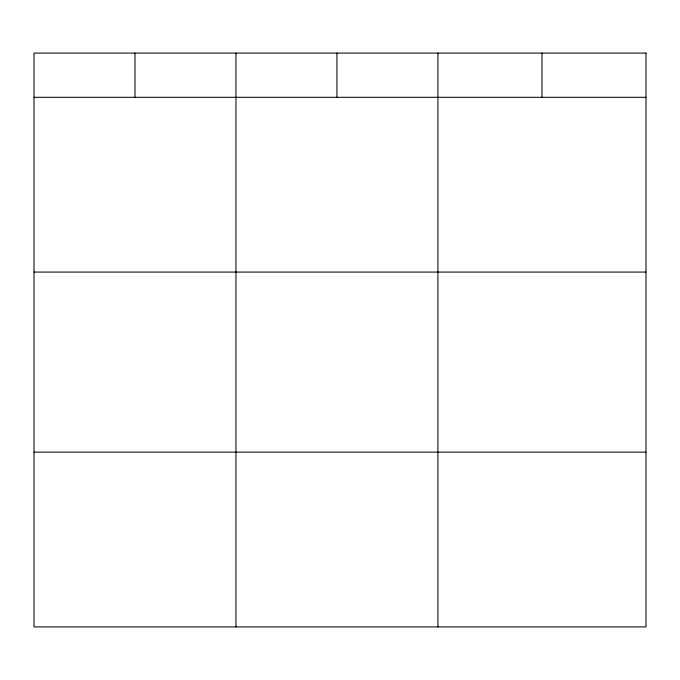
<?xml version="1.0" encoding="UTF-8"?>
<svg xmlns="http://www.w3.org/2000/svg" width="680" height="680" viewBox="0 0 680 680"><rect width="100%" height="100%" fill="white"/><g stroke="black" fill="none" stroke-linecap="round" stroke-linejoin="round"><path stroke-width="1.02" d="M34 97.308L646 97.308M34 272.076L646 272.076M34 452.14L646 452.14M541.96 53.083L541.96 97.308M437.92 53.083L437.92 626.917M336.94 53.083L336.94 97.308M235.96 53.083L235.96 626.917M134.98 53.083L134.98 97.308M646 53.083L34 53.083L34 626.917L646 626.917L646 53.083"/></g></svg>
